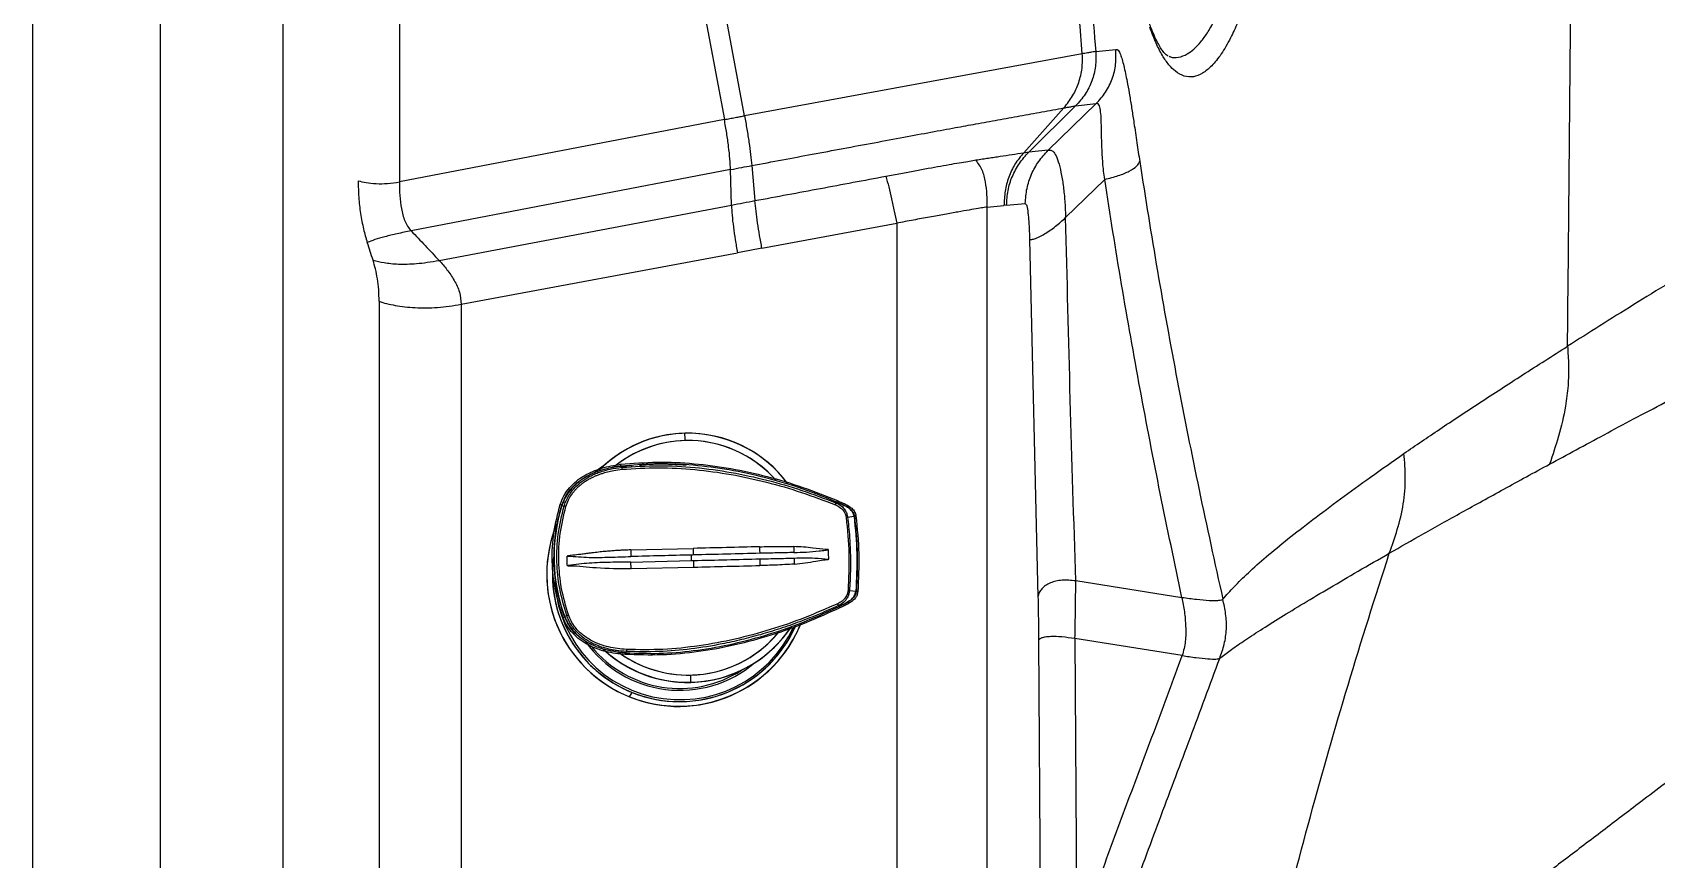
# Model space of a CAD drawing. Extents: x 400 to 501, y 484 to 634.
# Drawn here: x 400.3 to 417.22, y 535.79 to 544.41 of the extents above; entities that cross this region are included whole.
import ezdxf

# ---------------------------------------------------------------- set-up
doc = ezdxf.new("R2010")
doc.units = 0
doc.header["$MEASUREMENT"] = 0
doc.layers.add('1', color=4, linetype='Continuous')
doc.layers.add('DIM', color=3, linetype='Continuous')
doc.layers.add('GEOMETRY', color=3, linetype='Continuous', lineweight=25)

# ---------------------------------------------------------------- blocks, each defined once
blk = doc.blocks.new('2026 GRANDEE')
at = {"layer": '1', "color": 4, "ltscale": 16}
blk.add_line((-50.123, -3), (-50.123, -88.174), dxfattribs=at)
at = {"layer": '1', "color": 3, "linetype": 'Continuous', "lineweight": 25}
for p, q in [((-38.313, -52.664), (-38.301, -52.671)), ((-38.301, -52.671), (-38.294, -52.674))]:
    blk.add_line(p, q, dxfattribs=at)
for points, knots in [([(-38.282, -52.681), (-38.279, -52.683), (-38.248, -52.7), (-38.184, -52.696), (-38.101, -52.668), (-38.023, -52.61), (-37.953, -52.537), (-37.881, -52.439), (-37.827, -52.344), (-37.787, -52.265), (-37.763, -52.212), (-37.737, -52.153), (-37.709, -52.085), (-37.685, -52.02), (-37.665, -51.963), (-37.648, -51.911), (-37.628, -51.849), (-37.607, -51.777), (-37.586, -51.704), (-37.569, -51.639), (-37.555, -51.58), (-37.546, -51.541), (-37.541, -51.523)], [0, 0, 0, 0, 0.011421, 0.127248, 0.243754, 0.328912, 0.418499, 0.505142, 0.599598, 0.630003, 0.662929, 0.698386, 0.736381, 0.776926, 0.803204, 0.82388, 0.853745, 0.892828, 0.924264, 0.952483, 0.977731, 1, 1, 1, 1]), ([(-37.364, -51.648), (-37.385, -51.738), (-37.426, -51.912), (-37.496, -52.138), (-37.567, -52.331), (-37.648, -52.509), (-37.738, -52.664), (-37.837, -52.787), (-37.934, -52.866), (-38.03, -52.902), (-38.125, -52.896), (-38.21, -52.85), (-38.286, -52.774), (-38.353, -52.676), (-38.42, -52.548), (-38.461, -52.437), (-38.483, -52.38)], [0, 0, 0, 0, 0.071296, 0.139636, 0.205333, 0.268729, 0.350302, 0.429419, 0.507088, 0.584311, 0.662108, 0.741555, 0.802875, 0.866133, 0.931721, 1, 1, 1, 1]), ([(-38.294, -52.678), (-38.297, -52.677), (-38.303, -52.674), (-38.323, -52.657), (-38.348, -52.627), (-38.378, -52.582), (-38.411, -52.522), (-38.45, -52.439), (-38.478, -52.363), (-38.493, -52.324)], [0, 0, 0, 0, 0.10972, 0.239239, 0.390306, 0.519142, 0.662649, 0.822343, 1, 1, 1, 1])]:
    blk.add_open_spline(points, degree=3, knots=knots, dxfattribs=at)
at = {"layer": 'GEOMETRY'}
for p, q in [((-48.791, -86.292), (-48.791, -4.882)), ((-43.328, -56.609), (-43.328, -56.609)), ((-44.165, -56.943), (-44.221, -56.983)), ((-43.994, -56.951), (-43.875, -56.944)), ((-43.987, -56.952), (-43.987, -56.951)), ((-43.982, -56.964), (-43.987, -56.952)), ((-41.754, -57.334), (-41.753, -57.323)), ((-41.753, -57.323), (-41.753, -57.322)), ((-44.607, -57.362), (-44.584, -57.369)), ((-41.564, -57.477), (-41.631, -57.486)), ((-43.891, -57.825), (-43.241, -57.809)), ((-44.552, -57.988), (-44.554, -57.888)), ((-43.889, -57.951), (-43.259, -57.936)), ((-43.886, -58.019), (-43.236, -58.004)), ((-41.613, -58.248), (-41.546, -58.253)), ((-44.579, -58.515), (-44.557, -58.508)), ((-41.728, -58.405), (-41.726, -58.416)), ((-41.726, -58.416), (-41.726, -58.417)), ((-43.94, -58.895), (-43.936, -58.883)), ((-43.94, -58.895), (-43.94, -58.896)), ((-43.265, -59.204), (-43.265, -59.205)), ((-43.903, -59.356), (-43.875, -59.31))]:
    blk.add_line(p, q, dxfattribs=at)
at = {"layer": 'GEOMETRY', "ltscale": 16}
for p, q in [((-43.891, -48.102), (-42.915, -53.342)), ((-42.705, -53.302), (-43.673, -48.102)), ((-47.516, -49.928), (-47.516, -85.557)), ((-46.301, -49.928), (-46.301, -53.991)), ((-39.046, -52.633), (-38.838, -52.611)), ((-39.186, -52.657), (-42.705, -53.302)), ((-39.797, -53.687), (-39.377, -53.22)), ((-39.744, -53.68), (-39.256, -53.198)), ((-39.041, -53.175), (-39.542, -53.662)), ((-39.256, -53.198), (-39.041, -53.175)), ((-42.915, -53.342), (-46.301, -53.991)), ((-39.542, -53.662), (-39.744, -53.68)), ((-42.851, -53.863), (-46.178, -54.501)), ((-42.84, -54.232), (-42.851, -53.863)), ((-42.629, -53.821), (-42.597, -54.186)), ((-39.36, -54.362), (-38.953, -53.965)), ((-45.888, -54.808), (-42.84, -54.232)), ((-40.177, -54.253), (-40.003, -54.237)), ((-40.177, -62.971), (-40.177, -54.253)), ((-39.975, -54.234), (-40.003, -54.237)), ((-39.975, -54.234), (-39.78, -54.216)), ((-42.524, -54.682), (-41.12, -54.421)), ((-41.12, -54.421), (-41.12, -63.564)), ((-39.736, -54.591), (-39.648, -58.313)), ((-45.656, -55.265), (-42.779, -54.729)), ((-42.651, -54.706), (-42.779, -54.729)), ((-42.524, -54.682), (-42.651, -54.706)), ((-46.512, -55.235), (-46.512, -68.185)), ((-45.656, -55.265), (-45.656, -67.042)), ((-38.148, -58.322), (-39.254, -58.147)), ((-39.642, -58.766), (-39.625, -61.665)), ((-39.263, -58.748), (-39.245, -61.933)), ((-38.145, -58.925), (-39.263, -58.748))]:
    blk.add_line(p, q, dxfattribs=at)
at = {"layer": 'GEOMETRY', "flags": 128}
for points in [[(-44.165, -56.943), (-44.204, -56.97), (-44.26, -57.013)], [(-41.544, -57.469), (-41.544, -57.469), (-41.544, -57.469), (-41.546, -57.469), (-41.548, -57.47), (-41.55, -57.47), (-41.553, -57.47), (-41.557, -57.471), (-41.56, -57.471)]]:
    blk.add_lwpolyline(points, dxfattribs=at)
at = {"layer": 'GEOMETRY'}
for centre, radius, start, end in [((-43.296, -57.904), 1.296, 91.3987, 135.7033), ((-43.297, -57.904), 1.295, 37.1221, 135.6408), ((-43.296, -57.904), 1.296, 91.3987, 135.5939), ((-43.297, -57.904), 1.295, 37.1339, 135.6266), ((-43.297, -57.904), 1.296, 36.2921, 91.3783), ((-43.95, -56.687), 0.627, 0.2019, 7.1662), ((-43.297, -57.904), 1.296, 36.3021, 91.3783), ((-43.294, -57.904), 1.219, 41.0998, 129.088), ((-43.293, -57.904), 1.219, 91.3954, 127.9587), ((-43.294, -57.904), 1.22, 41.1487, 91.3814), ((-44.068, -56.954), 0.0736, 2.63, 16.5356), ((-43.796, -56.965), 0.187, 179.7988, 186.3473), ((-44.698, -57.63), 0.288, 71.6852, 75.3914), ((-41.804, -57.333), 0.0505, 334.5614, 359.3649), ((-41.802, -57.297), 0.0656, 333.6755, 347.2368), ((-42.905, -57.898), 1.785, 162.5386, 200.2359), ((-44.634, -57.605), 0.242, 73.5657, 78.11), ((-41.606, -57.836), 0.352, 94.148, 96.4889), ((-43.393, -58.08), 1.373, 157.8045, 337.8892), ((-43.39, -58.079), 1.376, 157.5869, 248.1142), ((-43.383, -58.081), 1.324, 172.1671, 335.808), ((-43.381, -58.079), 1.326, 172.7252, 248.1217), ((-43.379, -58.081), 1.304, 179.6748, 335.1206), ((-41.606, -57.916), 0.332, 266.3057, 268.7831), ((-44.669, -58.289), 0.249, 286.9581, 291.243), ((-44.614, -58.284), 0.231, 284.4612, 289.2149), ((-41.778, -58.408), 0.0504, 3.4531, 28.2401), ((-41.775, -58.445), 0.0663, 15.6962, 29.0643), ((-43.297, -57.909), 1.295, 227.2449, 325.5657), ((-43.297, -57.909), 1.295, 228.7065, 326.4777), ((-43.294, -57.909), 1.219, 233.7141, 321.491), ((-43.392, -58.082), 1.373, 248.1732, 338.3332), ((-43.383, -58.081), 1.323, 248.1734, 336.5127), ((-43.297, -57.909), 1.296, 271.405, 326.4225), ((-43.297, -57.909), 1.296, 271.405, 326.412), ((-43.294, -57.909), 1.22, 271.4003, 320.4049), ((-43.379, -58.082), 1.205, 215.354, 310.2924), ((-43.38, -58.082), 1.186, 219.1104, 302.9398), ((-43.297, -57.909), 1.296, 227.1769, 271.3843), ((-43.296, -57.909), 1.295, 227.3082, 271.3844), ((-43.75, -58.873), 0.186, 176.4179, 182.9768), ((-43.293, -57.909), 1.219, 233.6991, 271.3872), ((-44.02, -58.897), 0.0725, 346.1358, 0.2054), ((-43.887, -59.156), 0.623, 355.5881, 2.5839)]:
    blk.add_arc(centre, radius, start, end, dxfattribs=at)
at = {"layer": 'GEOMETRY', "ltscale": 16}
for points, knots in [([(-34.131, -55.703), (-34.126, -55.196), (-34.117, -54.182), (-34.102, -52.655), (-34.088, -51.125), (-34.076, -49.593), (-34.067, -48.059), (-34.064, -47.035), (-34.063, -46.523)], [0, 0, 0, 0, 0.166839, 0.333791, 0.500533, 0.667025, 0.833479, 1, 1, 1, 1]), ([(-39.186, -52.657), (-39.229, -52.151), (-39.315, -51.138), (-39.4, -49.618), (-39.429, -48.608), (-39.443, -48.102)], [0, 0, 0, 0, 0.332788, 0.666, 1, 1, 1, 1]), ([(-39.297, -48.102), (-39.288, -48.479), (-39.269, -49.233), (-39.215, -50.366), (-39.143, -51.499), (-39.078, -52.255), (-39.046, -52.633)], [0, 0, 0, 0, 0.2503809, 0.5005823, 0.7504889, 1, 1, 1, 1]), ([(-39.041, -53.175), (-39.006, -53.137), (-38.937, -53.059), (-38.87, -52.918), (-38.832, -52.766), (-38.836, -52.663), (-38.838, -52.611)], [0, 0, 0, 0, 0.25, 0.5, 0.75, 1, 1, 1, 1]), ([(-38.838, -52.611), (-38.833, -52.61), (-38.823, -52.609), (-38.805, -52.625), (-38.786, -52.668), (-38.768, -52.728), (-38.75, -52.798), (-38.733, -52.879), (-38.713, -52.979), (-38.692, -53.098), (-38.67, -53.235), (-38.645, -53.396), (-38.618, -53.578), (-38.598, -53.713), (-38.588, -53.778)], [0, 0, 0, 0, 0.08825, 0.182865, 0.277547, 0.346983, 0.414545, 0.480216, 0.544104, 0.626689, 0.706665, 0.784178, 0.895782, 1, 1, 1, 1]), ([(-39.377, -53.22), (-39.345, -53.179), (-39.282, -53.098), (-39.22, -52.957), (-39.182, -52.808), (-39.185, -52.707), (-39.186, -52.657)], [0, 0, 0, 0, 0.251247, 0.503922, 0.754089, 1, 1, 1, 1]), ([(-39.046, -52.633), (-39.044, -52.684), (-39.042, -52.788), (-39.082, -52.939), (-39.151, -53.081), (-39.221, -53.16), (-39.256, -53.198)], [0, 0, 0, 0, 0.247033, 0.497882, 0.750696, 1, 1, 1, 1]), ([(-39.046, -52.633), (-39.05, -52.633), (-39.059, -52.635), (-39.089, -52.64), (-39.131, -52.647), (-39.168, -52.654), (-39.186, -52.657)], [0, 0, 0, 0, 0.248911, 0.499799, 0.750849, 1, 1, 1, 1]), ([(-42.629, -53.821), (-42.523, -53.801), (-42.313, -53.761), (-41.996, -53.702), (-41.678, -53.643), (-41.352, -53.582), (-41.042, -53.524), (-40.759, -53.472), (-40.51, -53.426), (-40.29, -53.386), (-40.066, -53.345), (-39.837, -53.303), (-39.607, -53.262), (-39.454, -53.234), (-39.377, -53.22)], [0, 0, 0, 0, 0.0824596, 0.1633895, 0.2466169, 0.3307186, 0.4154629, 0.5001612, 0.5846037, 0.6629712, 0.7473192, 0.8316942, 0.9158428, 1, 1, 1, 1]), ([(-39.377, -53.22), (-39.363, -53.217), (-39.333, -53.212), (-39.298, -53.206), (-39.269, -53.201), (-39.26, -53.199), (-39.256, -53.198)], [0, 0, 0, 0, 0.242441, 0.501254, 0.759046, 1, 1, 1, 1]), ([(-38.953, -53.965), (-38.961, -53.907), (-38.974, -53.795), (-38.982, -53.636), (-38.986, -53.496), (-38.988, -53.374), (-38.992, -53.275), (-39.002, -53.214), (-39.014, -53.183), (-39.028, -53.173), (-39.036, -53.175), (-39.041, -53.175)], [0, 0, 0, 0, 0.141379, 0.270261, 0.38982, 0.501711, 0.608968, 0.71857, 0.79905, 0.890694, 1, 1, 1, 1]), ([(-42.915, -53.342), (-42.896, -53.338), (-42.857, -53.331), (-42.801, -53.32), (-42.749, -53.31), (-42.72, -53.305), (-42.705, -53.302)], [0, 0, 0, 0, 0.249998, 0.499995, 0.749999, 1, 1, 1, 1]), ([(-42.851, -53.863), (-42.852, -53.827), (-42.856, -53.755), (-42.87, -53.624), (-42.89, -53.484), (-42.907, -53.389), (-42.915, -53.342)], [0, 0, 0, 0, 0.248522, 0.499991, 0.751087, 1, 1, 1, 1]), ([(-42.705, -53.302), (-42.697, -53.349), (-42.68, -53.442), (-42.658, -53.579), (-42.64, -53.71), (-42.633, -53.784), (-42.629, -53.821)], [0, 0, 0, 0, 0.246505, 0.496481, 0.74867, 1, 1, 1, 1]), ([(-41.233, -53.931), (-41.181, -53.922), (-41.077, -53.902), (-40.929, -53.875), (-40.79, -53.849), (-40.661, -53.826), (-40.544, -53.805), (-40.443, -53.787), (-40.357, -53.773), (-40.316, -53.766), (-40.295, -53.762)], [0, 0, 0, 0, 0.125039, 0.249117, 0.374028, 0.499438, 0.625026, 0.75047, 0.875433, 1, 1, 1, 1]), ([(-40.295, -53.762), (-40.271, -53.759), (-40.225, -53.752), (-40.165, -53.743), (-40.102, -53.733), (-39.979, -53.715), (-39.878, -53.7), (-39.797, -53.687)], [0, 0, 0, 0, 0.127044, 0.2517155, 0.376399, 0.5010947, 1, 1, 1, 1]), ([(-40.177, -54.253), (-40.177, -54.209), (-40.178, -54.122), (-40.192, -53.993), (-40.223, -53.866), (-40.271, -53.797), (-40.295, -53.762)], [0, 0, 0, 0, 0.253211, 0.508314, 0.756434, 1, 1, 1, 1]), ([(-39.797, -53.687), (-39.829, -53.726), (-39.893, -53.803), (-39.956, -53.941), (-39.995, -54.087), (-40, -54.187), (-40.003, -54.237)], [0, 0, 0, 0, 0.24999, 0.499907, 0.750097, 1, 1, 1, 1]), ([(-39.975, -54.234), (-39.972, -54.183), (-39.967, -54.08), (-39.919, -53.932), (-39.847, -53.795), (-39.778, -53.719), (-39.744, -53.68)], [0, 0, 0, 0, 0.249794, 0.499962, 0.74996, 1, 1, 1, 1]), ([(-39.797, -53.687), (-39.785, -53.686), (-39.762, -53.682), (-39.75, -53.681), (-39.744, -53.68)], [0, 0, 0, 0, 0.500021, 1, 1, 1, 1]), ([(-39.78, -54.216), (-39.777, -54.163), (-39.769, -54.059), (-39.719, -53.911), (-39.646, -53.775), (-39.577, -53.7), (-39.542, -53.662)], [0, 0, 0, 0, 0.25661, 0.506867, 0.753495, 1, 1, 1, 1]), ([(-39.542, -53.662), (-39.536, -53.66), (-39.523, -53.657), (-39.493, -53.666), (-39.46, -53.712), (-39.428, -53.801), (-39.401, -53.922), (-39.38, -54.061), (-39.366, -54.209), (-39.362, -54.311), (-39.36, -54.362)], [0, 0, 0, 0, 0.130122, 0.257674, 0.382335, 0.504934, 0.627569, 0.750819, 0.875191, 1, 1, 1, 1]), ([(-38.953, -53.965), (-38.904, -53.953), (-38.806, -53.927), (-38.691, -53.879), (-38.61, -53.827), (-38.596, -53.794), (-38.588, -53.778)], [0, 0, 0, 0, 0.250002, 0.5, 0.749998, 1, 1, 1, 1]), ([(-38.588, -53.778), (-38.528, -54.159), (-38.408, -54.92), (-38.2, -56.059), (-37.974, -57.199), (-37.806, -57.959), (-37.722, -58.339)], [0, 0, 0, 0, 0.250728, 0.501154, 0.75094, 1, 1, 1, 1]), ([(-30.668, -53.66), (-30.795, -53.729), (-31.048, -53.868), (-31.408, -54.069), (-31.751, -54.263), (-32.074, -54.449), (-32.379, -54.627), (-32.715, -54.826), (-33.072, -55.042), (-33.445, -55.271), (-33.796, -55.491), (-34.019, -55.632), (-34.131, -55.703)], [0, 0, 0, 0, 0.083048, 0.166178, 0.249436, 0.332748, 0.416119, 0.499552, 0.624736, 0.749924, 0.875027, 1, 1, 1, 1]), ([(-42.851, -53.863), (-42.811, -53.855), (-42.732, -53.84), (-42.664, -53.827), (-42.629, -53.821)], [0, 0, 0, 0, 0.499311, 1, 1, 1, 1]), ([(-42.597, -54.186), (-42.37, -54.144), (-41.915, -54.059), (-41.46, -53.974), (-41.233, -53.931)], [0, 0, 0, 0, 0.499937, 1, 1, 1, 1]), ([(-41.233, -53.931), (-41.223, -53.968), (-41.202, -54.044), (-41.173, -54.168), (-41.146, -54.295), (-41.129, -54.379), (-41.12, -54.421)], [0, 0, 0, 0, 0.242713, 0.49665, 0.753352, 1, 1, 1, 1]), ([(-38.148, -58.322), (-38.224, -57.96), (-38.378, -57.235), (-38.586, -56.149), (-38.781, -55.059), (-38.896, -54.33), (-38.953, -53.965)], [0, 0, 0, 0, 0.248295, 0.49769, 0.748321, 1, 1, 1, 1]), ([(-46.73, -53.979), (-46.729, -54.037), (-46.727, -54.152), (-46.707, -54.321), (-46.677, -54.48), (-46.649, -54.577), (-46.635, -54.623)], [0, 0, 0, 0, 0.254054, 0.508114, 0.760929, 1, 1, 1, 1]), ([(-46.73, -53.979), (-46.704, -53.986), (-46.653, -53.999), (-46.545, -54.011), (-46.425, -54.01), (-46.342, -53.997), (-46.301, -53.991)], [0, 0, 0, 0, 0.26368, 0.515059, 0.758125, 1, 1, 1, 1]), ([(-46.301, -53.991), (-46.3, -54.038), (-46.298, -54.132), (-46.282, -54.271), (-46.254, -54.378), (-46.217, -54.454), (-46.191, -54.485), (-46.178, -54.501)], [0, 0, 0, 0, 0.247631, 0.495405, 0.745225, 0.870327, 1, 1, 1, 1]), ([(-42.84, -54.232), (-42.799, -54.224), (-42.718, -54.209), (-42.637, -54.194), (-42.597, -54.186)], [0, 0, 0, 0, 0.499703, 1, 1, 1, 1]), ([(-42.84, -54.232), (-42.839, -54.267), (-42.836, -54.335), (-42.822, -54.46), (-42.803, -54.593), (-42.787, -54.684), (-42.779, -54.729)], [0, 0, 0, 0, 0.250521, 0.500535, 0.750354, 1, 1, 1, 1]), ([(-42.524, -54.682), (-42.532, -54.637), (-42.548, -54.548), (-42.569, -54.418), (-42.586, -54.293), (-42.594, -54.222), (-42.597, -54.186)], [0, 0, 0, 0, 0.2496805, 0.4995351, 0.7495569, 1, 1, 1, 1]), ([(-40.177, -54.253), (-40.185, -54.254), (-40.203, -54.256), (-40.268, -54.267), (-40.36, -54.283), (-40.479, -54.304), (-40.618, -54.329), (-40.775, -54.357), (-40.944, -54.388), (-41.062, -54.41), (-41.12, -54.421)], [0, 0, 0, 0, 0.1249936, 0.2499853, 0.3749788, 0.4999781, 0.6249789, 0.7499829, 0.8749896, 1, 1, 1, 1]), ([(-39.78, -54.216), (-39.778, -54.217), (-39.773, -54.219), (-39.763, -54.246), (-39.754, -54.297), (-39.747, -54.368), (-39.742, -54.432), (-39.738, -54.507), (-39.736, -54.562), (-39.736, -54.591)], [0, 0, 0, 0, 0.1289197, 0.2515332, 0.4912439, 0.6128992, 0.7374127, 0.8667125, 1, 1, 1, 1]), ([(-39.736, -54.591), (-39.731, -54.592), (-39.722, -54.594), (-39.687, -54.585), (-39.639, -54.565), (-39.582, -54.535), (-39.523, -54.497), (-39.448, -54.443), (-39.394, -54.394), (-39.36, -54.362)], [0, 0, 0, 0, 0.145563, 0.290548, 0.429459, 0.558884, 0.67886, 0.791222, 1, 1, 1, 1]), ([(-39.254, -58.147), (-39.274, -57.518), (-39.314, -56.254), (-39.344, -54.994), (-39.36, -54.362)], [0, 0, 0, 0, 0.49782, 1, 1, 1, 1]), ([(-46.178, -54.501), (-46.227, -54.511), (-46.323, -54.53), (-46.451, -54.562), (-46.56, -54.591), (-46.61, -54.613), (-46.635, -54.623)], [0, 0, 0, 0, 0.2692921, 0.5253356, 0.7689177, 1, 1, 1, 1]), ([(-46.575, -54.807), (-46.585, -54.776), (-46.605, -54.715), (-46.625, -54.654), (-46.635, -54.623)], [0, 0, 0, 0, 0.500097, 1, 1, 1, 1]), ([(-46.178, -54.501), (-46.129, -54.552), (-46.032, -54.655), (-45.936, -54.757), (-45.888, -54.808)], [0, 0, 0, 0, 0.500405, 1, 1, 1, 1]), ([(-46.512, -55.235), (-46.513, -55.195), (-46.514, -55.115), (-46.528, -55.002), (-46.548, -54.898), (-46.566, -54.837), (-46.575, -54.807)], [0, 0, 0, 0, 0.267684, 0.52808, 0.77012, 1, 1, 1, 1]), ([(-46.575, -54.807), (-46.539, -54.816), (-46.464, -54.834), (-46.337, -54.847), (-46.22, -54.848), (-46.12, -54.842), (-46.008, -54.83), (-45.929, -54.815), (-45.888, -54.808)], [0, 0, 0, 0, 0.226809, 0.464579, 0.588793, 0.717901, 0.853979, 1, 1, 1, 1]), ([(-45.888, -54.808), (-45.86, -54.84), (-45.805, -54.901), (-45.729, -55.013), (-45.669, -55.133), (-45.66, -55.222), (-45.656, -55.265)], [0, 0, 0, 0, 0.267978, 0.525847, 0.771719, 1, 1, 1, 1]), ([(-34.318, -56.931), (-34.227, -56.882), (-34.044, -56.783), (-33.753, -56.626), (-33.446, -56.462), (-33.118, -56.289), (-32.788, -56.115), (-32.456, -55.942), (-32.126, -55.771), (-31.777, -55.591), (-31.41, -55.403), (-31.027, -55.209), (-30.761, -55.075), (-30.628, -55.008)], [0, 0, 0, 0, 0.099969, 0.200019, 0.300149, 0.400308, 0.500458, 0.58389, 0.667258, 0.750568, 0.833822, 0.916952, 1, 1, 1, 1]), ([(-46.512, -55.235), (-46.487, -55.243), (-46.437, -55.259), (-46.346, -55.278), (-46.246, -55.293), (-46.138, -55.302), (-46.024, -55.304), (-45.904, -55.299), (-45.781, -55.286), (-45.698, -55.272), (-45.656, -55.265)], [0, 0, 0, 0, 0.13386, 0.264039, 0.390876, 0.514934, 0.636958, 0.757819, 0.878482, 1, 1, 1, 1]), ([(-35.835, -56.82), (-35.714, -56.737), (-35.47, -56.57), (-35.052, -56.294), (-34.605, -56.005), (-34.289, -55.803), (-34.131, -55.703)], [0, 0, 0, 0, 0.249837, 0.500487, 0.750809, 1, 1, 1, 1]), ([(-34.131, -55.703), (-34.127, -55.769), (-34.118, -55.906), (-34.123, -56.115), (-34.154, -56.363), (-34.22, -56.637), (-34.286, -56.835), (-34.318, -56.931)], [0, 0, 0, 0, 0.159332, 0.325991, 0.497634, 0.755766, 1, 1, 1, 1]), ([(-37.722, -58.339), (-37.685, -58.296), (-37.611, -58.211), (-37.462, -58.065), (-37.276, -57.899), (-37.049, -57.713), (-36.789, -57.512), (-36.501, -57.296), (-36.189, -57.068), (-35.953, -56.903), (-35.835, -56.82)], [0, 0, 0, 0, 0.124921, 0.249426, 0.374155, 0.499303, 0.624531, 0.74951, 0.874558, 1, 1, 1, 1]), ([(-35.988, -57.859), (-35.959, -57.777), (-35.899, -57.61), (-35.836, -57.348), (-35.814, -57.08), (-35.828, -56.905), (-35.835, -56.82)], [0, 0, 0, 0, 0.244475, 0.501974, 0.757456, 1, 1, 1, 1]), ([(-35.988, -57.859), (-35.871, -57.792), (-35.638, -57.659), (-35.238, -57.435), (-34.803, -57.195), (-34.48, -57.019), (-34.318, -56.931)], [0, 0, 0, 0, 0.24985, 0.500505, 0.750819, 1, 1, 1, 1]), ([(-37.755, -58.954), (-37.721, -58.928), (-37.652, -58.875), (-37.512, -58.777), (-37.336, -58.662), (-37.124, -58.529), (-36.881, -58.381), (-36.611, -58.22), (-36.318, -58.049), (-36.098, -57.922), (-35.988, -57.859)], [0, 0, 0, 0, 0.12492, 0.249424, 0.374154, 0.499303, 0.62453, 0.749509, 0.874557, 1, 1, 1, 1]), ([(-37.479, -63.33), (-37.376, -62.875), (-37.17, -61.962), (-36.814, -60.596), (-36.424, -59.225), (-36.134, -58.316), (-35.988, -57.859)], [0, 0, 0, 0, 0.246376, 0.49506, 0.746216, 1, 1, 1, 1]), ([(-39.254, -58.147), (-39.303, -58.142), (-39.377, -58.135), (-39.463, -58.149), (-39.521, -58.167), (-39.571, -58.194), (-39.609, -58.229), (-39.637, -58.269), (-39.645, -58.298), (-39.648, -58.313)], [0, 0, 0, 0, 0.236552, 0.356669, 0.478889, 0.603909, 0.732273, 0.864326, 1, 1, 1, 1]), ([(-39.263, -58.748), (-39.261, -58.647), (-39.257, -58.444), (-39.255, -58.246), (-39.254, -58.147)], [0, 0, 0, 0, 0.499698, 1, 1, 1, 1]), ([(-39.648, -58.313), (-39.647, -58.388), (-39.644, -58.537), (-39.642, -58.69), (-39.642, -58.766)], [0, 0, 0, 0, 0.499643, 1, 1, 1, 1]), ([(-37.722, -58.339), (-37.726, -58.342), (-37.735, -58.348), (-37.766, -58.353), (-37.809, -58.355), (-37.881, -58.354), (-37.992, -58.344), (-38.096, -58.329), (-38.148, -58.322)], [0, 0, 0, 0, 0.12562, 0.252139, 0.379268, 0.506386, 0.75724, 1, 1, 1, 1]), ([(-38.148, -58.322), (-38.139, -58.37), (-38.12, -58.469), (-38.108, -58.621), (-38.106, -58.777), (-38.132, -58.876), (-38.145, -58.925)], [0, 0, 0, 0, 0.248198, 0.50123, 0.753878, 1, 1, 1, 1]), ([(-37.755, -58.954), (-37.738, -58.905), (-37.703, -58.806), (-37.68, -58.649), (-37.689, -58.491), (-37.711, -58.389), (-37.722, -58.339)], [0, 0, 0, 0, 0.247701, 0.49918, 0.750849, 1, 1, 1, 1]), ([(-39.263, -58.748), (-39.31, -58.742), (-39.403, -58.729), (-39.501, -58.726), (-39.563, -58.731), (-39.602, -58.738), (-39.63, -58.75), (-39.638, -58.761), (-39.642, -58.766)], [0, 0, 0, 0, 0.238799, 0.478294, 0.601879, 0.729455, 0.86204, 1, 1, 1, 1]), ([(-39.245, -61.933), (-39.204, -61.813), (-39.12, -61.562), (-38.986, -61.187), (-38.847, -60.807), (-38.707, -60.432), (-38.566, -60.056), (-38.425, -59.68), (-38.284, -59.304), (-38.191, -59.051), (-38.145, -58.925)], [0, 0, 0, 0, 0.11834, 0.248196, 0.37289, 0.497828, 0.623038, 0.748491, 0.874155, 1, 1, 1, 1]), ([(-38.934, -62.188), (-38.844, -61.923), (-38.662, -61.388), (-38.364, -60.587), (-38.057, -59.776), (-37.856, -59.229), (-37.755, -58.954)], [0, 0, 0, 0, 0.244022, 0.49252, 0.744723, 1, 1, 1, 1]), ([(-38.145, -58.925), (-38.096, -58.933), (-37.996, -58.948), (-37.874, -58.96), (-37.785, -58.964), (-37.765, -58.958), (-37.755, -58.954)], [0, 0, 0, 0, 0.246569, 0.50009, 0.753247, 1, 1, 1, 1]), ([(-31.317, -58.887), (-31.489, -59.018), (-31.833, -59.281), (-32.349, -59.673), (-32.862, -60.064), (-33.335, -60.424), (-33.766, -60.752), (-34.154, -61.046), (-34.531, -61.332), (-34.892, -61.604), (-35.216, -61.847), (-35.502, -62.06), (-35.754, -62.245), (-35.989, -62.416), (-36.206, -62.571), (-36.407, -62.711), (-36.623, -62.857), (-36.847, -63.001), (-37.073, -63.135), (-37.281, -63.246), (-37.413, -63.302), (-37.479, -63.33)], [0, 0, 0, 0, 0.062819, 0.12573, 0.188608, 0.251697, 0.301561, 0.351582, 0.401254, 0.451207, 0.500969, 0.542193, 0.583772, 0.624843, 0.666359, 0.707842, 0.749148, 0.812007, 0.874198, 0.937363, 1, 1, 1, 1]), ([(-31.388, -60.475), (-31.52, -60.574), (-31.784, -60.774), (-32.181, -61.074), (-32.581, -61.376), (-32.984, -61.68), (-33.364, -61.965), (-33.718, -62.23), (-34.044, -62.472), (-34.359, -62.706), (-34.661, -62.928), (-34.944, -63.134), (-35.206, -63.323), (-35.446, -63.494), (-35.661, -63.644), (-35.855, -63.777), (-36.028, -63.892), (-36.182, -63.992), (-36.345, -64.094), (-36.51, -64.191), (-36.68, -64.285), (-36.839, -64.366), (-36.947, -64.414), (-37, -64.438)], [0, 0, 0, 0, 0.049736, 0.099754, 0.150071, 0.200916, 0.252096, 0.294407, 0.336837, 0.379232, 0.421448, 0.464055, 0.506404, 0.548615, 0.591182, 0.633135, 0.675328, 0.717166, 0.758418, 0.820324, 0.880549, 0.940841, 1, 1, 1, 1])]:
    blk.add_open_spline(points, degree=3, knots=knots, dxfattribs=at)
at = {"layer": 'GEOMETRY'}
for points, knots in [([(-44.625, -57.352), (-44.613, -57.32), (-44.59, -57.258), (-44.531, -57.176), (-44.459, -57.106), (-44.376, -57.049), (-44.287, -57.005), (-44.161, -56.96), (-44.063, -56.944), (-43.997, -56.933)], [0, 0, 0, 0, 0.125364, 0.250618, 0.375619, 0.500733, 0.625628, 0.750562, 1, 1, 1, 1]), ([(-44.608, -57.357), (-44.593, -57.32), (-44.567, -57.254), (-44.506, -57.176), (-44.444, -57.119), (-44.379, -57.073), (-44.302, -57.031), (-44.213, -56.996), (-44.107, -56.967), (-44.034, -56.956), (-43.994, -56.951)], [0, 0, 0, 0, 0.151773, 0.273813, 0.376285, 0.477956, 0.579782, 0.713106, 0.846057, 1, 1, 1, 1]), ([(-43.987, -56.951), (-44.03, -56.957), (-44.109, -56.968), (-44.219, -57.001), (-44.316, -57.041), (-44.399, -57.089), (-44.471, -57.146), (-44.53, -57.21), (-44.577, -57.282), (-44.597, -57.336), (-44.607, -57.362)], [0, 0, 0, 0, 0.163024, 0.305991, 0.436792, 0.560188, 0.673603, 0.782699, 0.891401, 1, 1, 1, 1]), ([(-44.584, -57.369), (-44.582, -57.361), (-44.577, -57.344), (-44.567, -57.319), (-44.554, -57.292), (-44.539, -57.264), (-44.513, -57.222), (-44.474, -57.175), (-44.425, -57.13), (-44.38, -57.096), (-44.337, -57.07), (-44.291, -57.045), (-44.241, -57.024), (-44.179, -57.002), (-44.093, -56.978), (-44.024, -56.969), (-43.982, -56.964)], [0, 0, 0, 0, 0.032356, 0.06764, 0.105853, 0.146989, 0.191052, 0.29822, 0.384925, 0.451123, 0.51551, 0.582865, 0.653193, 0.726484, 0.837067, 1, 1, 1, 1]), ([(-44.566, -57.373), (-44.557, -57.349), (-44.542, -57.306), (-44.512, -57.255), (-44.49, -57.225), (-44.476, -57.209), (-44.466, -57.197), (-44.449, -57.179), (-44.425, -57.156), (-44.397, -57.134), (-44.377, -57.12), (-44.365, -57.111), (-44.35, -57.101), (-44.322, -57.085), (-44.286, -57.066), (-44.257, -57.053), (-44.235, -57.045), (-44.214, -57.036), (-44.18, -57.025), (-44.128, -57.01), (-44.061, -56.995), (-44.009, -56.989), (-43.981, -56.985)], [0, 0, 0, 0, 0.103864, 0.182844, 0.236884, 0.254532, 0.265925, 0.303389, 0.352194, 0.399645, 0.44713, 0.44877, 0.461878, 0.519627, 0.577274, 0.627622, 0.647147, 0.670407, 0.720334, 0.791901, 0.885126, 1, 1, 1, 1]), ([(-43.997, -56.933), (-43.87, -56.923), (-43.615, -56.902), (-43.23, -56.921), (-42.847, -56.972), (-42.469, -57.056), (-42.097, -57.167), (-41.858, -57.263), (-41.738, -57.311)], [0, 0, 0, 0, 0.1653823, 0.3313234, 0.4980303, 0.665364, 0.8329027, 1, 1, 1, 1]), ([(-41.753, -57.322), (-41.882, -57.27), (-42.138, -57.169), (-42.527, -57.058), (-42.908, -56.979), (-43.28, -56.935), (-43.639, -56.922), (-43.873, -56.941), (-43.987, -56.951)], [0, 0, 0, 0, 0.182497, 0.35949, 0.53003, 0.692914, 0.849443, 1, 1, 1, 1]), ([(-43.982, -56.964), (-43.855, -56.956), (-43.602, -56.939), (-43.22, -56.961), (-42.842, -57.013), (-42.471, -57.094), (-42.106, -57.2), (-41.871, -57.289), (-41.754, -57.334)], [0, 0, 0, 0, 0.166799, 0.333535, 0.500219, 0.666853, 0.833445, 1, 1, 1, 1]), ([(-43.981, -56.985), (-43.855, -56.977), (-43.602, -56.961), (-43.222, -56.983), (-42.845, -57.034), (-42.474, -57.115), (-42.11, -57.221), (-41.876, -57.31), (-41.759, -57.355)], [0, 0, 0, 0, 0.166575, 0.333185, 0.499837, 0.666527, 0.833251, 1, 1, 1, 1]), ([(-43.802, -56.939), (-43.737, -56.934), (-43.574, -56.922), (-43.411, -56.934), (-43.312, -56.941)], [0, 0, 0, 0, 0.395578, 1, 1, 1, 1]), ([(-44.597, -58.527), (-44.627, -58.431), (-44.686, -58.241), (-44.715, -57.942), (-44.701, -57.642), (-44.651, -57.448), (-44.625, -57.352)], [0, 0, 0, 0, 0.2500014, 0.4999966, 0.749992, 1, 1, 1, 1]), ([(-41.754, -57.334), (-41.734, -57.343), (-41.697, -57.361), (-41.66, -57.403), (-41.639, -57.445), (-41.634, -57.472), (-41.631, -57.486)], [0, 0, 0, 0, 0.3224524, 0.5984745, 0.7990269, 1, 1, 1, 1]), ([(-41.564, -57.477), (-41.566, -57.468), (-41.57, -57.45), (-41.588, -57.417), (-41.625, -57.382), (-41.684, -57.35), (-41.729, -57.332), (-41.753, -57.322)], [0, 0, 0, 0, 0.107434, 0.215389, 0.432769, 0.692846, 1, 1, 1, 1]), ([(-41.744, -57.327), (-41.719, -57.338), (-41.676, -57.356), (-41.624, -57.383), (-41.591, -57.409), (-41.569, -57.437), (-41.563, -57.459), (-41.56, -57.471)], [0, 0, 0, 0, 0.335691, 0.567493, 0.724015, 0.849579, 1, 1, 1, 1]), ([(-41.738, -57.311), (-41.714, -57.321), (-41.674, -57.338), (-41.623, -57.363), (-41.585, -57.391), (-41.555, -57.425), (-41.548, -57.454), (-41.544, -57.469)], [0, 0, 0, 0, 0.296868, 0.498182, 0.65497, 0.827543, 1, 1, 1, 1]), ([(-44.579, -58.521), (-44.598, -58.465), (-44.633, -58.359), (-44.667, -58.199), (-44.686, -58.043), (-44.692, -57.884), (-44.683, -57.72), (-44.659, -57.542), (-44.626, -57.422), (-44.608, -57.357)], [0, 0, 0, 0, 0.14931, 0.281931, 0.413703, 0.547025, 0.684181, 0.828916, 1, 1, 1, 1]), ([(-44.557, -58.508), (-44.584, -58.415), (-44.639, -58.233), (-44.665, -57.946), (-44.654, -57.656), (-44.608, -57.465), (-44.584, -57.369)], [0, 0, 0, 0, 0.2503091, 0.4934872, 0.7419474, 1, 1, 1, 1]), ([(-44.538, -58.502), (-44.566, -58.411), (-44.62, -58.227), (-44.646, -57.94), (-44.634, -57.652), (-44.588, -57.466), (-44.566, -57.373)], [0, 0, 0, 0, 0.249998, 0.499994, 0.750007, 1, 1, 1, 1]), ([(-41.759, -57.355), (-41.739, -57.365), (-41.703, -57.382), (-41.669, -57.421), (-41.651, -57.456), (-41.647, -57.477), (-41.646, -57.487)], [0, 0, 0, 0, 0.363335, 0.653348, 0.82864, 1, 1, 1, 1]), ([(-41.646, -57.487), (-41.633, -57.614), (-41.609, -57.866), (-41.621, -58.12), (-41.627, -58.247)], [0, 0, 0, 0, 0.499997, 1, 1, 1, 1]), ([(-41.631, -57.486), (-41.628, -57.517), (-41.619, -57.586), (-41.61, -57.702), (-41.602, -57.845), (-41.601, -57.996), (-41.605, -58.135), (-41.61, -58.214), (-41.613, -58.248)], [0, 0, 0, 0, 0.122692, 0.274456, 0.455296, 0.686931, 0.868494, 1, 1, 1, 1]), ([(-41.564, -57.477), (-41.552, -57.606), (-41.526, -57.864), (-41.539, -58.123), (-41.546, -58.253)], [0, 0, 0, 0, 0.499974, 1, 1, 1, 1]), ([(-41.56, -57.471), (-41.553, -57.542), (-41.538, -57.682), (-41.53, -57.881), (-41.53, -58.073), (-41.538, -58.195), (-41.541, -58.259)], [0, 0, 0, 0, 0.270313, 0.535774, 0.757651, 1, 1, 1, 1]), ([(-41.544, -57.469), (-41.531, -57.601), (-41.506, -57.864), (-41.518, -58.128), (-41.525, -58.26)], [0, 0, 0, 0, 0.5, 1, 1, 1, 1]), ([(-43.891, -57.825), (-43.902, -57.825), (-43.924, -57.826), (-43.961, -57.827), (-44.003, -57.829), (-44.051, -57.832), (-44.104, -57.836), (-44.163, -57.841), (-44.228, -57.848), (-44.287, -57.855), (-44.34, -57.861), (-44.386, -57.868), (-44.444, -57.875), (-44.493, -57.881), (-44.53, -57.885), (-44.541, -57.886), (-44.545, -57.886)], [0, 0, 0, 0, 0.047089, 0.102838, 0.167201, 0.240107, 0.321503, 0.411401, 0.509951, 0.617534, 0.683586, 0.755029, 0.831756, 0.948548, 0.98229, 1, 1, 1, 1]), ([(-43.891, -57.825), (-43.891, -57.831), (-43.891, -57.844), (-43.891, -57.862), (-43.89, -57.879), (-43.891, -57.889), (-43.891, -57.893)], [0, 0, 0, 0, 0.247871, 0.499983, 0.752103, 1, 1, 1, 1]), ([(-42.55, -57.792), (-42.665, -57.794), (-42.894, -57.8), (-43.125, -57.806), (-43.241, -57.809)], [0, 0, 0, 0, 0.499872, 1, 1, 1, 1]), ([(-43.241, -57.809), (-43.24, -57.815), (-43.24, -57.828), (-43.239, -57.846), (-43.239, -57.863), (-43.238, -57.873), (-43.238, -57.877)], [0, 0, 0, 0, 0.247841, 0.499996, 0.752155, 1, 1, 1, 1]), ([(-42.545, -57.86), (-42.66, -57.863), (-42.891, -57.869), (-43.122, -57.874), (-43.238, -57.877)], [0, 0, 0, 0, 0.499962, 1, 1, 1, 1]), ([(-42.55, -57.792), (-42.483, -57.79), (-42.363, -57.786), (-42.243, -57.788), (-42.191, -57.79)], [0, 0, 0, 0, 0.560181, 1, 1, 1, 1]), ([(-42.55, -57.792), (-42.549, -57.798), (-42.549, -57.811), (-42.548, -57.829), (-42.547, -57.846), (-42.545, -57.856), (-42.545, -57.86)], [0, 0, 0, 0, 0.2478444, 0.5000038, 0.7521632, 1, 1, 1, 1]), ([(-42.19, -57.852), (-42.249, -57.853), (-42.366, -57.856), (-42.485, -57.859), (-42.545, -57.86)], [0, 0, 0, 0, 0.499886, 1, 1, 1, 1]), ([(-41.835, -57.821), (-41.836, -57.821), (-41.838, -57.821), (-41.844, -57.821), (-41.897, -57.819), (-42.012, -57.799), (-42.125, -57.793), (-42.191, -57.79)], [0, 0, 0, 0, 0.001607, 0.015649, 0.055889, 0.446078, 1, 1, 1, 1]), ([(-42.191, -57.79), (-42.191, -57.801), (-42.192, -57.824), (-42.19, -57.842), (-42.19, -57.852)], [0, 0, 0, 0, 0.500027, 1, 1, 1, 1]), ([(-42.19, -57.852), (-42.103, -57.849), (-41.994, -57.845), (-41.879, -57.829), (-41.849, -57.825), (-41.84, -57.823), (-41.837, -57.822), (-41.835, -57.822)], [0, 0, 0, 0, 0.736634, 0.921207, 0.973865, 0.990278, 1, 1, 1, 1]), ([(-41.83, -57.822), (-41.831, -57.822), (-41.833, -57.822), (-41.835, -57.822), (-41.835, -57.822)], [0, 0, 0, 0, 0.5, 1, 1, 1, 1]), ([(-41.828, -57.922), (-41.828, -57.905), (-41.829, -57.872), (-41.83, -57.838), (-41.83, -57.822)], [0, 0, 0, 0, 0.5, 1, 1, 1, 1]), ([(-44.545, -57.888), (-44.546, -57.888), (-44.549, -57.888), (-44.553, -57.888), (-44.554, -57.888)], [0, 0, 0, 0, 0.5, 1, 1, 1, 1]), ([(-44.552, -57.988), (-44.55, -57.988), (-44.547, -57.988), (-44.544, -57.988), (-44.542, -57.988)], [0, 0, 0, 0, 0.5, 1, 1, 1, 1]), ([(-44.545, -57.888), (-44.471, -57.894), (-44.325, -57.906), (-44.108, -57.9), (-43.963, -57.896), (-43.891, -57.893)], [0, 0, 0, 0, 0.338238, 0.670377, 1, 1, 1, 1]), ([(-43.889, -57.951), (-43.961, -57.952), (-44.106, -57.954), (-44.324, -57.959), (-44.469, -57.978), (-44.542, -57.988)], [0, 0, 0, 0, 0.3296087, 0.6617293, 1, 1, 1, 1]), ([(-44.542, -57.989), (-44.541, -57.989), (-44.535, -57.989), (-44.438, -57.99), (-44.222, -58.018), (-44.008, -58.019), (-43.886, -58.019)], [0, 0, 0, 0, 0.003255, 0.027136, 0.445514, 1, 1, 1, 1]), ([(-43.26, -57.878), (-43.365, -57.88), (-43.576, -57.886), (-43.786, -57.891), (-43.891, -57.893)], [0, 0, 0, 0, 0.500057, 1, 1, 1, 1]), ([(-43.886, -58.019), (-43.887, -58.012), (-43.887, -58), (-43.888, -57.982), (-43.888, -57.965), (-43.889, -57.955), (-43.889, -57.951)], [0, 0, 0, 0, 0.247915, 0.4999922, 0.7520956, 1, 1, 1, 1]), ([(-43.238, -57.877), (-43.242, -57.877), (-43.246, -57.878), (-43.251, -57.878), (-43.255, -57.878), (-43.258, -57.878), (-43.26, -57.878)], [0, 0, 0, 0, 0.499794, 0.527752, 0.749954, 1, 1, 1, 1]), ([(-43.259, -57.936), (-43.259, -57.931), (-43.259, -57.923), (-43.259, -57.907), (-43.259, -57.89), (-43.26, -57.882), (-43.26, -57.878)], [0, 0, 0, 0, 0.250241, 0.499995, 0.749751, 1, 1, 1, 1]), ([(-43.259, -57.936), (-43.254, -57.935), (-43.247, -57.935), (-43.24, -57.935), (-43.237, -57.935)], [0, 0, 0, 0, 0.591867, 1, 1, 1, 1]), ([(-43.237, -57.935), (-43.121, -57.932), (-42.889, -57.927), (-42.659, -57.921), (-42.543, -57.918)], [0, 0, 0, 0, 0.500038, 1, 1, 1, 1]), ([(-43.237, -57.935), (-43.237, -57.94), (-43.237, -57.949), (-43.237, -57.966), (-43.236, -57.985), (-43.236, -57.997), (-43.236, -58.004)], [0, 0, 0, 0, 0.2478485, 0.5000092, 0.7521635, 1, 1, 1, 1]), ([(-43.236, -58.004), (-43.12, -58.001), (-42.89, -57.995), (-42.66, -57.99), (-42.545, -57.987)], [0, 0, 0, 0, 0.500128, 1, 1, 1, 1]), ([(-42.543, -57.918), (-42.544, -57.923), (-42.544, -57.932), (-42.545, -57.95), (-42.545, -57.968), (-42.545, -57.981), (-42.545, -57.987)], [0, 0, 0, 0, 0.24784, 0.500001, 0.75216, 1, 1, 1, 1]), ([(-42.186, -57.972), (-42.253, -57.976), (-42.372, -57.984), (-42.492, -57.986), (-42.545, -57.987)], [0, 0, 0, 0, 0.559819, 1, 1, 1, 1]), ([(-42.543, -57.918), (-42.484, -57.917), (-42.365, -57.914), (-42.247, -57.911), (-42.188, -57.909)], [0, 0, 0, 0, 0.5001139, 1, 1, 1, 1]), ([(-42.188, -57.909), (-42.189, -57.919), (-42.189, -57.938), (-42.187, -57.96), (-42.186, -57.972)], [0, 0, 0, 0, 0.499972, 1, 1, 1, 1]), ([(-42.188, -57.909), (-42.117, -57.907), (-41.998, -57.904), (-41.88, -57.917), (-41.833, -57.922)], [0, 0, 0, 0, 0.600626, 1, 1, 1, 1]), ([(-42.186, -57.972), (-42.111, -57.963), (-42.009, -57.951), (-41.897, -57.932), (-41.856, -57.925), (-41.84, -57.924), (-41.835, -57.923), (-41.834, -57.923), (-41.833, -57.923)], [0, 0, 0, 0, 0.632981, 0.860377, 0.958631, 0.986366, 0.994943, 1, 1, 1, 1]), ([(-41.833, -57.922), (-41.832, -57.922), (-41.83, -57.922), (-41.829, -57.922), (-41.828, -57.922)], [0, 0, 0, 0, 0.5, 1, 1, 1, 1]), ([(-41.627, -58.247), (-41.629, -58.259), (-41.633, -58.286), (-41.654, -58.325), (-41.689, -58.361), (-41.718, -58.376), (-41.734, -58.385)], [0, 0, 0, 0, 0.189796, 0.444631, 0.713682, 1, 1, 1, 1]), ([(-41.613, -58.248), (-41.615, -58.261), (-41.618, -58.287), (-41.632, -58.32), (-41.648, -58.345), (-41.661, -58.36), (-41.685, -58.382), (-41.708, -58.395), (-41.728, -58.405)], [0, 0, 0, 0, 0.19172, 0.382753, 0.51862, 0.620884, 0.677461, 1, 1, 1, 1]), ([(-41.726, -58.417), (-41.709, -58.409), (-41.677, -58.394), (-41.634, -58.371), (-41.595, -58.344), (-41.566, -58.313), (-41.55, -58.28), (-41.547, -58.262), (-41.546, -58.253)], [0, 0, 0, 0, 0.230573, 0.406586, 0.572997, 0.788985, 0.894564, 1, 1, 1, 1]), ([(-41.541, -58.259), (-41.543, -58.269), (-41.548, -58.293), (-41.577, -58.333), (-41.636, -58.373), (-41.687, -58.397), (-41.718, -58.411)], [0, 0, 0, 0, 0.130779, 0.300456, 0.586618, 1, 1, 1, 1]), ([(-41.525, -58.26), (-41.527, -58.271), (-41.531, -58.294), (-41.554, -58.334), (-41.614, -58.383), (-41.672, -58.409), (-41.711, -58.427)], [0, 0, 0, 0, 0.132751, 0.263362, 0.516115, 1, 1, 1, 1]), ([(-41.525, -58.26), (-41.525, -58.26), (-41.525, -58.26), (-41.526, -58.26), (-41.529, -58.26), (-41.531, -58.259), (-41.535, -58.259), (-41.539, -58.259), (-41.541, -58.259)], [0, 0, 0, 0, 0.2384065, 0.3676637, 0.4999551, 0.6322531, 0.7615294, 1, 1, 1, 1]), ([(-43.949, -58.914), (-44.015, -58.907), (-44.115, -58.896), (-44.242, -58.857), (-44.333, -58.817), (-44.419, -58.764), (-44.494, -58.698), (-44.557, -58.619), (-44.583, -58.557), (-44.597, -58.527)], [0, 0, 0, 0, 0.2494395, 0.374374, 0.4992691, 0.624382, 0.7493825, 0.8746361, 1, 1, 1, 1]), ([(-44.579, -58.515), (-44.568, -58.542), (-44.545, -58.595), (-44.494, -58.664), (-44.432, -58.726), (-44.357, -58.779), (-44.272, -58.823), (-44.174, -58.858), (-44.062, -58.884), (-43.983, -58.892), (-43.94, -58.896)], [0, 0, 0, 0, 0.109444, 0.219223, 0.328252, 0.441608, 0.564567, 0.695286, 0.837823, 1, 1, 1, 1]), ([(-43.947, -58.897), (-43.992, -58.892), (-44.08, -58.883), (-44.208, -58.85), (-44.312, -58.808), (-44.393, -58.758), (-44.46, -58.705), (-44.53, -58.628), (-44.562, -58.559), (-44.579, -58.521)], [0, 0, 0, 0, 0.174903, 0.341473, 0.508026, 0.605189, 0.708632, 0.837797, 1, 1, 1, 1]), ([(-43.936, -58.883), (-43.97, -58.88), (-44.02, -58.877), (-44.092, -58.864), (-44.158, -58.848), (-44.232, -58.824), (-44.315, -58.786), (-44.402, -58.73), (-44.471, -58.662), (-44.514, -58.601), (-44.539, -58.555), (-44.55, -58.524), (-44.557, -58.508)], [0, 0, 0, 0, 0.13431, 0.193927, 0.286017, 0.397713, 0.499325, 0.63941, 0.796776, 0.872857, 0.932098, 1, 1, 1, 1]), ([(-43.936, -58.862), (-43.998, -58.855), (-44.122, -58.843), (-44.279, -58.786), (-44.394, -58.711), (-44.448, -58.657), (-44.485, -58.609), (-44.513, -58.567), (-44.53, -58.524), (-44.538, -58.502)], [0, 0, 0, 0, 0.251812, 0.502952, 0.665117, 0.799002, 0.810615, 0.908696, 1, 1, 1, 1]), ([(-41.711, -58.427), (-41.828, -58.481), (-42.063, -58.588), (-42.429, -58.718), (-42.803, -58.82), (-43.182, -58.889), (-43.566, -58.926), (-43.822, -58.918), (-43.949, -58.914)], [0, 0, 0, 0, 0.167098, 0.334638, 0.501972, 0.668678, 0.834619, 1, 1, 1, 1]), ([(-43.94, -58.896), (-43.825, -58.9), (-43.591, -58.908), (-43.233, -58.878), (-42.864, -58.816), (-42.487, -58.718), (-42.103, -58.588), (-41.853, -58.475), (-41.726, -58.417)], [0, 0, 0, 0, 0.15056, 0.307093, 0.469969, 0.640518, 0.817507, 1, 1, 1, 1]), ([(-41.734, -58.385), (-41.849, -58.435), (-42.079, -58.536), (-42.437, -58.659), (-42.803, -58.758), (-43.177, -58.828), (-43.556, -58.868), (-43.809, -58.864), (-43.936, -58.862)], [0, 0, 0, 0, 0.166754, 0.333479, 0.500172, 0.666827, 0.833439, 1, 1, 1, 1]), ([(-41.728, -58.405), (-41.794, -58.435), (-41.926, -58.494), (-42.13, -58.574), (-42.335, -58.646), (-42.537, -58.708), (-42.738, -58.761), (-42.978, -58.814), (-43.264, -58.86), (-43.597, -58.889), (-43.822, -58.885), (-43.936, -58.883)], [0, 0, 0, 0, 0.095748, 0.192217, 0.289319, 0.381793, 0.471206, 0.561501, 0.70479, 0.85085, 1, 1, 1, 1])]:
    blk.add_open_spline(points, degree=3, knots=knots, dxfattribs=at)

msp = doc.modelspace()

# ---------------------------------------------------------------- block references
at = {"layer": 'DIM'}
msp.add_blockref('2026 GRANDEE', (450.425, 596.84), dxfattribs=at)

doc.saveas('drawing.dxf')
